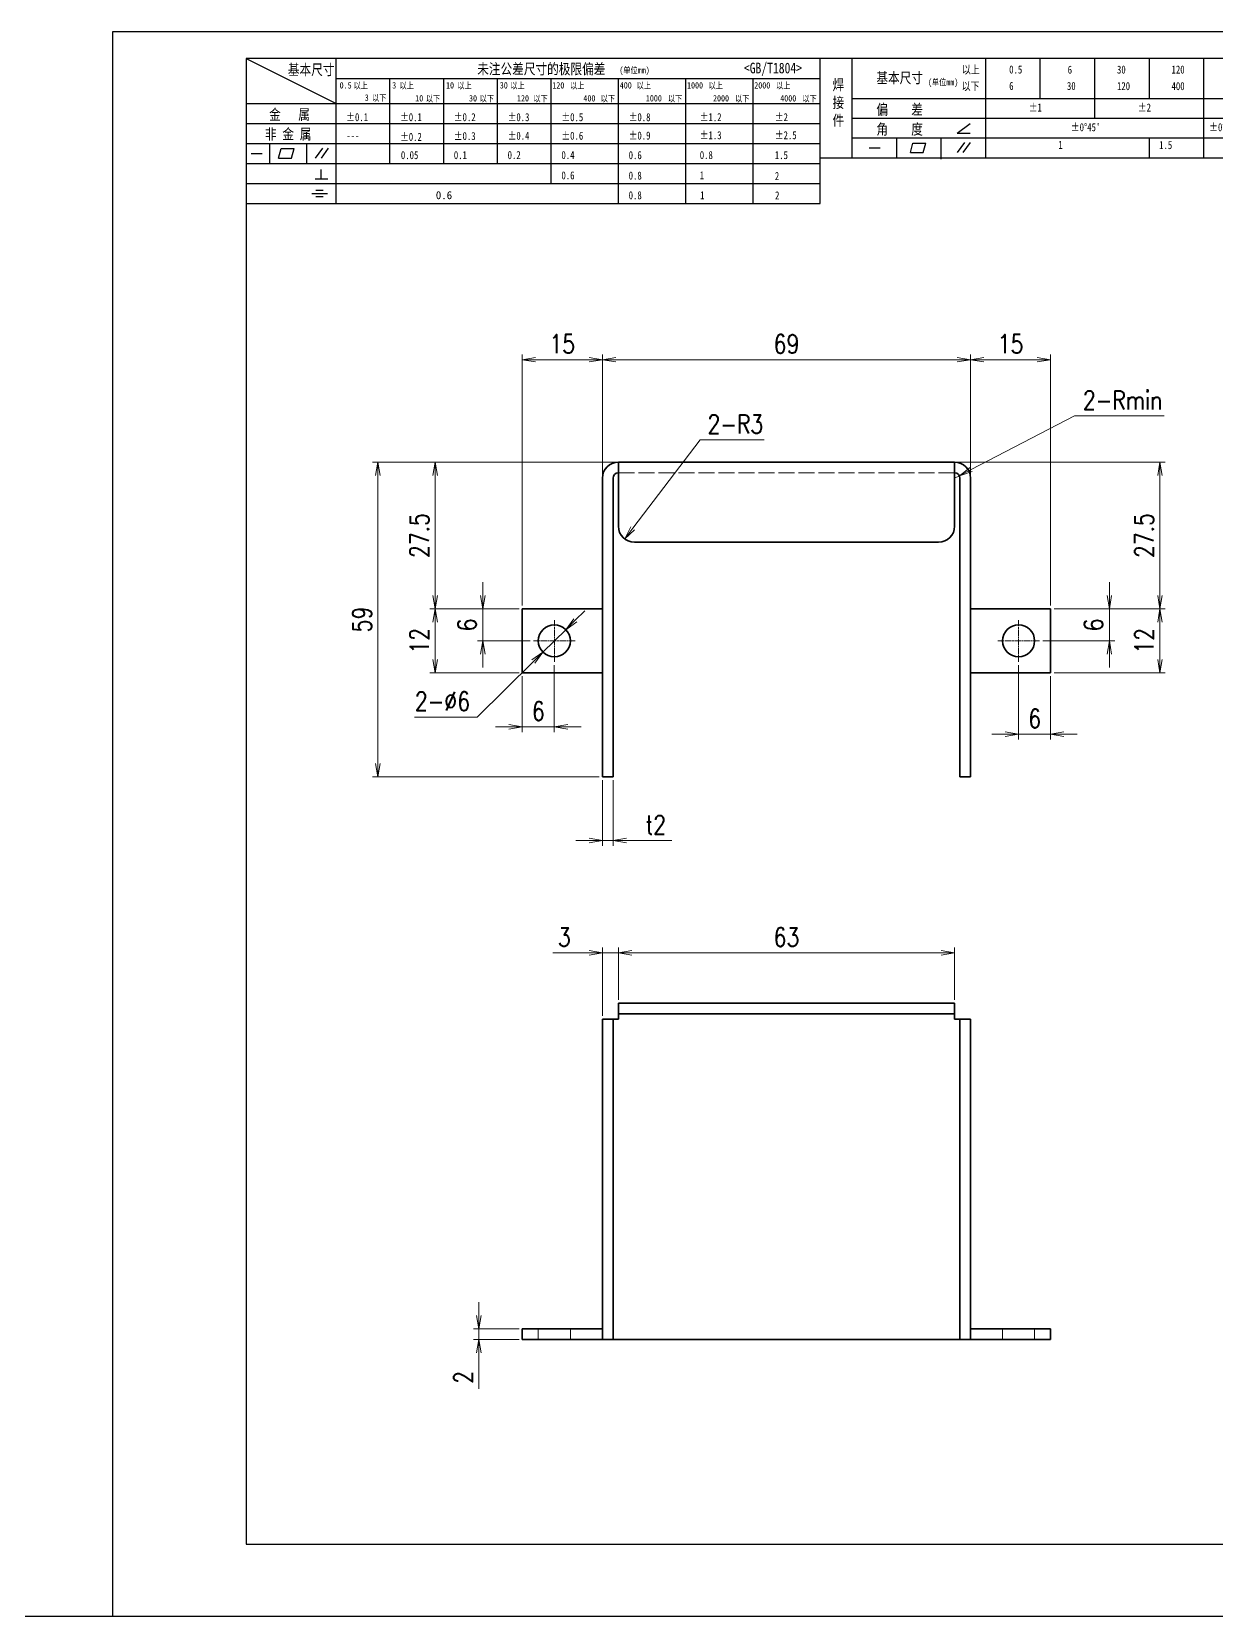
# Model space of a CAD drawing. Header units: millimetres. Extents: x 1201 to 11615, y -7347 to 2683.
# Drawn here: x 2943 to 3165, y 1515.7 to 1812.7 of the extents above; entities that cross this region are included whole.
import ezdxf

# ---------------------------------------------------------------- set-up
doc = ezdxf.new("R2010")
doc.units = ezdxf.units.MM
doc.linetypes.add('AM_ISO02W050x2', pattern=[3.75, 3, -0.75])
doc.linetypes.add('AM_ISO08W050x2', pattern=[9, 6, -0.75, 1.5, -0.75])
for name, color, linetype, lineweight in [('CENTER', 2, 'AM_ISO08W050x2', 15), ('DIM', 3, 'Continuous', 20), ('DRAWING', 7, 'Continuous', 35), ('HIDDEN', 1, 'AM_ISO02W050x2', 18), ('图框', 7, 'Continuous', 15)]:
    doc.layers.add(name, color=color, linetype=linetype, lineweight=lineweight)
doc.layers.add('图\\M+19E79\\M+195B6\\M+18E9A', color=7, linetype='Continuous')
doc.styles.add('DIM', font='romans.shx', dxfattribs={"width": 0.8, "bigfont": 'bigfont.shx'})
doc.styles.add('国标', font='simfang.ttf', dxfattribs={"width": 0.8})
doc.dimstyles.new('YH 1-1$0', dxfattribs={"dimtxt": 3.5, "dimasz": 2.5, "dimexe": 1, "dimexo": 0.625, "dimgap": 1.2, "dimtad": 1, "dimzin": 9, "dimdsep": 46, "dimtxsty": 'DIM', "dimblk": 'OPEN', "dimcen": 0, "dimclrd": 8, "dimclre": 8, "dimclrt": 2, "dimazin": 2, "dimtfac": 0.5, "dimtmove": 0, "dimatfit": 3, "dimldrblk": 'OPEN', "dimfxl": 0, "dimtolj": 1, "dimlwd": 13, "dimlwe": 13, "dimarcsym": 0})
doc.dimstyles.new('YH 1-1$3', dxfattribs={"dimtxt": 3.5, "dimasz": 2.5, "dimexe": 1, "dimexo": 0.625, "dimgap": 1.2, "dimtad": 1, "dimtoh": 1, "dimzin": 9, "dimdsep": 46, "dimtxsty": 'DIM', "dimblk": 'OPEN', "dimcen": 0, "dimclrd": 8, "dimclre": 8, "dimclrt": 2, "dimazin": 2, "dimtfac": 0.5, "dimtmove": 0, "dimatfit": 3, "dimldrblk": 'OPEN', "dimfxl": 0, "dimtolj": 1, "dimlwd": 13, "dimlwe": 13, "dimarcsym": 0})
doc.dimstyles.new('YH 1-1$4', dxfattribs={"dimtxt": 3.5, "dimasz": 2.5, "dimexe": 1, "dimexo": 0.625, "dimgap": 1.2, "dimtad": 1, "dimtoh": 1, "dimzin": 9, "dimdsep": 46, "dimtxsty": 'DIM', "dimblk": 'OPEN', "dimcen": 0, "dimclrd": 8, "dimclre": 8, "dimclrt": 2, "dimazin": 2, "dimtfac": 0.5, "dimtmove": 0, "dimatfit": 3, "dimldrblk": 'OPEN', "dimfxl": 0, "dimtolj": 1, "dimlwd": 13, "dimlwe": 13, "dimarcsym": 0})

# ---------------------------------------------------------------- blocks, each defined once
blk = doc.blocks.new('GZDEH零件A3图框V01版')
at = {"layer": 'Defpoints', "linetype": 'Continuous'}
for p, q in [((2857.49, -1549.46), (2857.49, -1846.46)), ((3277.49, -1549.46), (2857.49, -1549.46)), ((2857.49, -1846.46), (3277.49, -1846.46))]:
    blk.add_line(p, q, dxfattribs=at)
at = {"layer": '图\\M+19E79\\M+195B6\\M+18E9A', "linetype": 'Continuous', "lineweight": 30}
for p, q in [((2882.49, -1554.46), (2882.49, -1832.96)), ((3272.49, -1554.46), (2882.49, -1554.46)), ((2882.49, -1832.96), (3272.49, -1832.96))]:
    blk.add_line(p, q, dxfattribs=at)
at = {"layer": '图\\M+19E79\\M+195B6\\M+18E9A', "color": 9}
for p, q in [((2882.49, -1554.46), (2899.37, -1562.92)), ((2899.37, -1581.67), (2899.37, -1554.46)), ((2990.09, -1581.67), (2990.09, -1554.46)), ((2996.09, -1573.08), (2996.09, -1554.46)), ((3021.09, -1561.98), (3021.09, -1554.46)), ((3031.31, -1561.98), (3031.31, -1554.46)), ((3041.53, -1561.98), (3041.53, -1554.46)), ((3051.75, -1561.98), (3051.75, -1554.46)), ((3061.98, -1561.98), (3061.98, -1554.46)), ((2899.37, -1558.24), (2990.09, -1558.24)), ((2909.45, -1574.17), (2909.45, -1558.24)), ((2919.53, -1574.17), (2919.53, -1558.24)), ((2929.61, -1574.17), (2929.61, -1558.24)), ((2939.69, -1577.92), (2939.69, -1558.24)), ((2952.29, -1581.67), (2952.29, -1558.24)), ((2964.89, -1581.67), (2964.89, -1558.24)), ((2977.49, -1581.67), (2977.49, -1558.24)), ((2996.09, -1561.98), (3113.09, -1561.98)), ((3021.09, -1573.08), (3021.09, -1561.98)), ((3041.53, -1565.68), (3041.53, -1561.98)), ((3061.98, -1573.08), (3061.98, -1561.98)), ((2882.49, -1562.92), (2990.09, -1562.92)), ((2882.49, -1566.67), (2990.09, -1566.67)), ((2996.09, -1565.68), (3113.09, -1565.68)), ((3015.75, -1568.51), (3018.15, -1566.66)), ((2882.49, -1570.42), (2990.09, -1570.42)), ((2886.92, -1574.12), (2886.92, -1570.42)), ((2893.91, -1574.12), (2893.91, -1570.42)), ((2996.09, -1569.38), (3113.09, -1569.38)), ((3004.42, -1573.08), (3004.42, -1569.38)), ((3006.97, -1572.12), (3007.45, -1570.33)), ((3007.45, -1570.33), (3009.86, -1570.33)), ((3009.39, -1572.12), (3009.86, -1570.33)), ((3012.75, -1573.08), (3012.75, -1569.38)), ((3015.75, -1568.51), (3018.15, -1568.51)), ((3015.81, -1572.12), (3017.15, -1570.26)), ((3016.89, -1572.12), (3018.23, -1570.26)), ((3051.75, -1573.08), (3051.75, -1569.38)), ((2883.43, -1572.27), (2885.49, -1572.27)), ((2888.59, -1573.16), (2889.07, -1571.37)), ((2888.59, -1573.16), (2891, -1573.16)), ((2889.07, -1571.37), (2891.48, -1571.37)), ((2891, -1573.16), (2891.48, -1571.37)), ((2895.52, -1573.16), (2896.85, -1571.3)), ((2896.6, -1573.16), (2897.94, -1571.3)), ((2990.09, -1573.08), (3113.09, -1573.08)), ((2999.26, -1571.23), (3001.32, -1571.23)), ((3006.97, -1572.12), (3009.39, -1572.12)), ((3012.75, -1573.33), (3012.75, -1573.08)), ((2882.49, -1574.17), (2990.09, -1574.17)), ((2895.42, -1577.05), (2897.81, -1577.05)), ((2896.58, -1577.05), (2896.58, -1575.28)), ((2882.49, -1577.92), (2990.09, -1577.92)), ((2894.79, -1579.77), (2897.77, -1579.77)), ((2895.57, -1579.17), (2896.92, -1579.17)), ((2882.49, -1581.67), (2990.09, -1581.67)), ((2895.57, -1580.37), (2896.93, -1580.37))]:
    blk.add_line(p, q, dxfattribs=at)
at = {"layer": '图\\M+19E79\\M+195B6\\M+18E9A', "color": 9, "style": '国标', "width": 0.8}
for s, height, p in [('基本尺寸', 2, (2890.33, -1557.58)), ('未注公差尺寸的极限偏差', 2, (2925.81, -1557.44)), ('<GB/T1804>', 2, (2975.78, -1557.27)), ('以上', 1.5, (3016.64, -1557.33)), ('0.5', 1.5, (3025.49, -1557.3)), ('6', 1.5, (3036.45, -1557.34)), ('30', 1.5, (3045.69, -1557.31)), ('120', 1.5, (3055.91, -1557.31)), ('30', 1.2, (2930.04, -1560.11)), ('基本尺寸', 2, (3000.6, -1559.1)), ('以下', 1.5, (3016.58, -1560.43)), ('6', 1.5, (3025.49, -1560.38)), ('30', 1.5, (3036.31, -1560.39)), ('120', 1.5, (3045.69, -1560.41)), ('400', 1.5, (3055.91, -1560.41)), ('金   属', 2, (2886.82, -1565.98)), ('±0.1', 1.5, (2901.27, -1566.23)), ('±0.1', 1.5, (2911.35, -1566.23)), ('±0.2', 1.5, (2921.43, -1566.23)), ('±0.3', 1.5, (2931.51, -1566.23)), ('±0.5', 1.5, (2941.59, -1566.23)), ('±0.8', 1.5, (2954.19, -1566.23)), ('±1.2', 1.5, (2967.51, -1566.23)), ('±2', 1.5, (2981.58, -1566.23)), ('偏    差', 2, (3000.6, -1565.04)), ('±1', 1.5, (3029.16, -1564.42)), ('±2', 1.5, (3049.61, -1564.42)), ('非 金 属', 2, (2886.02, -1569.65)), ('±0.3', 1.5, (2921.43, -1569.77)), ('±0.4', 1.5, (2931.51, -1569.71)), ('±0.6', 1.5, (2941.59, -1569.71)), ('±0.9', 1.5, (2954.19, -1569.68)), ('±1.3', 1.5, (2967.51, -1569.62)), ('±2.5', 1.5, (2981.58, -1569.61)), ('角    度', 2, (3000.6, -1568.74)), ("±0%%D45'", 1.5, (3037.06, -1568.12)), ("±0%%D30'", 1.5, (3062.98, -1568.12)), ('---', 1.5, (2901.27, -1569.65)), ('±0.2', 1.5, (2911.35, -1569.92)), ('1', 1.5, (3034.69, -1571.43)), ('1.5', 1.5, (3053.59, -1571.46)), ('0.1', 1.5, (2921.43, -1573.34)), ('0.2', 1.5, (2931.51, -1573.33)), ('0.4', 1.5, (2941.59, -1573.33)), ('0.6', 1.5, (2954.19, -1573.35)), ('0.8', 1.5, (2967.51, -1573.33)), ('1.5', 1.5, (2981.58, -1573.34)), ('0.6', 1.5, (2941.59, -1577.14)), ('0.8', 1.5, (2954.19, -1577.17)), ('1', 1.5, (2967.51, -1577.12)), ('2', 1.5, (2981.58, -1577.26)), ('0.8', 1.5, (2954.19, -1580.87)), ('1', 1.5, (2967.59, -1580.86)), ('2', 1.5, (2981.62, -1580.89))]:
    blk.add_text(s, height=height, dxfattribs=at).set_placement(p)
at = {"layer": '图\\M+19E79\\M+195B6\\M+18E9A', "color": 9, "lineweight": 15, "style": '国标', "width": 0.8}
for s, p in [('(单位mm)', (2952.44, -1557.27)), ('0.5', (2900.03, -1560.11)), ('以上', (2902.64, -1560.16)), ('3', (2909.88, -1560.11)), ('以上', (2911.25, -1560.16)), ('10', (2919.96, -1560.11)), ('以上', (2922.09, -1560.16)), ('以上', (2932.02, -1560.16)), ('120', (2939.88, -1560.11)), ('以上', (2943.21, -1560.16)), ('400', (2952.52, -1560.11)), ('以上', (2955.68, -1560.16)), ('1000', (2965.12, -1560.11)), ('以上', (2969.16, -1560.16)), ('2000', (2977.72, -1560.11)), ('以上', (2981.8, -1560.16)), ('(单位mm)', (3010.27, -1559.51)), ('3', (2904.73, -1562.41)), ('以下', (2906.1, -1562.46)), ('10', (2914.19, -1562.54)), ('以下', (2916.18, -1562.59)), ('30', (2924.27, -1562.54)), ('以下', (2926.26, -1562.59)), ('120', (2933.26, -1562.54)), ('以下', (2936.34, -1562.59)), ('400', (2945.7, -1562.54)), ('以下', (2948.94, -1562.59)), ('1000', (2957.41, -1562.54)), ('以下', (2961.54, -1562.59)), ('2000', (2969.99, -1562.54)), ('以下', (2974.14, -1562.59)), ('4000', (2982.59, -1562.54)), ('以下', (2986.74, -1562.59))]:
    blk.add_text(s, height=1.2, dxfattribs=at).set_placement(p)
at = {"layer": '图\\M+19E79\\M+195B6\\M+18E9A', "color": 9, "lineweight": 13, "style": '国标'}
blk.add_text('0.6', height=1.5, dxfattribs=at).set_placement((2918.05, -1580.85))
at = {"layer": '图\\M+19E79\\M+195B6\\M+18E9A', "color": 9, "insert": (2992.39, -1558.41), "char_height": 2, "width": 3.1877, "attachment_point": 1, "style": '国标'}
blk.add_mtext('焊\\P接\\P件', dxfattribs=at)
at = {"layer": '图\\M+19E79\\M+195B6\\M+18E9A', "color": 9, "insert": (2911.51, -1573.37), "char_height": 1.5, "attachment_point": 7, "style": '国标'}
blk.add_mtext_dynamic_manual_height_columns('0.05', width=5.1982, gutter_width=12.5, heights=[0], dxfattribs=at)
blk = doc.blocks.new('_Open')
at = {"color": 0, "linetype": 'ByBlock', "lineweight": -2}
for p, q in [((-1, 0.17), (0, 0)), ((-1, -0.17), (0, 0)), ((0, 0), (-1, 0))]:
    blk.add_line(p, q, dxfattribs=at)
blk = doc.blocks.new('*D56')
at = {"layer": 'Defpoints', "color": 0, "ltscale": 2, "transparency": 16777216}
for p in [(3049.93, 1751.17), (3049.93, 1728.97), (3034.93, 1704.47)]:
    blk.add_point(p, dxfattribs=at)
at = {"layer": 'DIM', "color": 8, "lineweight": 13, "ltscale": 2, "transparency": 16777216}
for p, q in [((3034.93, 1705.09), (3034.93, 1752.17)), ((3037.43, 1751.17), (3047.43, 1751.17)), ((3049.93, 1729.59), (3049.93, 1752.17))]:
    blk.add_line(p, q, dxfattribs=at)
at = {"layer": 'DIM', "color": 8, "lineweight": 13, "ltscale": 2, "transparency": 16777216, "xscale": 2.5, "yscale": 2.5, "zscale": 2.5, "rotation": 180}
blk.add_blockref('_Open', (3034.93, 1751.17), dxfattribs=at)
at = {"layer": 'DIM', "color": 8, "lineweight": 13, "ltscale": 2, "transparency": 16777216, "xscale": 2.5, "yscale": 2.5, "zscale": 2.5}
blk.add_blockref('_Open', (3049.93, 1751.17), dxfattribs=at)
at = {"layer": 'DIM', "color": 2, "ltscale": 2, "transparency": 16777216, "insert": (3042.43, 1754.12), "char_height": 3.5, "attachment_point": 5, "style": 'DIM'}
blk.add_mtext('\\A1;15', dxfattribs=at)
blk = doc.blocks.new('*D57')
at = {"layer": 'Defpoints', "color": 0, "ltscale": 2, "transparency": 16777216}
for p in [(3118.93, 1751.17), (3049.93, 1728.97), (3118.93, 1728.97)]:
    blk.add_point(p, dxfattribs=at)
at = {"layer": 'DIM', "color": 8, "lineweight": 13, "ltscale": 2, "transparency": 16777216}
for p, q in [((3049.93, 1729.59), (3049.93, 1752.17)), ((3052.43, 1751.17), (3116.43, 1751.17)), ((3118.93, 1729.59), (3118.93, 1752.17))]:
    blk.add_line(p, q, dxfattribs=at)
at = {"layer": 'DIM', "color": 8, "lineweight": 13, "ltscale": 2, "transparency": 16777216, "xscale": 2.5, "yscale": 2.5, "zscale": 2.5, "rotation": 180}
blk.add_blockref('_Open', (3049.93, 1751.17), dxfattribs=at)
at = {"layer": 'DIM', "color": 8, "lineweight": 13, "ltscale": 2, "transparency": 16777216, "xscale": 2.5, "yscale": 2.5, "zscale": 2.5}
blk.add_blockref('_Open', (3118.93, 1751.17), dxfattribs=at)
at = {"layer": 'DIM', "color": 2, "ltscale": 2, "transparency": 16777216, "insert": (3084.43, 1754.12), "char_height": 3.5, "attachment_point": 5, "style": 'DIM'}
blk.add_mtext('\\A1;69', dxfattribs=at)
blk = doc.blocks.new('*D58')
at = {"layer": 'Defpoints', "color": 0, "ltscale": 2, "transparency": 16777216}
for p in [(3133.93, 1751.17), (3118.93, 1728.97), (3133.93, 1704.47)]:
    blk.add_point(p, dxfattribs=at)
at = {"layer": 'DIM', "color": 8, "lineweight": 13, "ltscale": 2, "transparency": 16777216}
for p, q in [((3118.93, 1729.59), (3118.93, 1752.17)), ((3121.43, 1751.17), (3131.43, 1751.17)), ((3133.93, 1705.09), (3133.93, 1752.17))]:
    blk.add_line(p, q, dxfattribs=at)
at = {"layer": 'DIM', "color": 8, "lineweight": 13, "ltscale": 2, "transparency": 16777216, "xscale": 2.5, "yscale": 2.5, "zscale": 2.5, "rotation": 180}
blk.add_blockref('_Open', (3118.93, 1751.17), dxfattribs=at)
at = {"layer": 'DIM', "color": 8, "lineweight": 13, "ltscale": 2, "transparency": 16777216, "xscale": 2.5, "yscale": 2.5, "zscale": 2.5}
blk.add_blockref('_Open', (3133.93, 1751.17), dxfattribs=at)
at = {"layer": 'DIM', "color": 2, "ltscale": 2, "transparency": 16777216, "insert": (3126.43, 1754.12), "char_height": 3.5, "attachment_point": 5, "style": 'DIM'}
blk.add_mtext('\\A1;15', dxfattribs=at)
blk = doc.blocks.new('*D59')
at = {"layer": 'Defpoints', "color": 0, "ltscale": 2, "transparency": 16777216}
for p in [(3115.93, 1728.97), (3116.82, 1729.43)]:
    blk.add_point(p, dxfattribs=at)
at = {"layer": 'DIM', "color": 8, "lineweight": 13, "ltscale": 2, "transparency": 16777216}
for p, q in [((3138.4, 1740.64), (3119.04, 1730.58)), ((3155.2, 1740.64), (3138.4, 1740.64)), ((3115.93, 1728.97), (3116.82, 1729.43))]:
    blk.add_line(p, q, dxfattribs=at)
at = {"layer": 'DIM', "color": 8, "lineweight": 13, "ltscale": 2, "transparency": 16777216, "xscale": 2.5, "yscale": 2.5, "zscale": 2.5, "rotation": 207.4498798755333}
blk.add_blockref('_Open', (3116.82, 1729.43), dxfattribs=at)
at = {"layer": 'DIM', "color": 2, "ltscale": 2, "transparency": 16777216, "insert": (3147.4, 1743.59), "char_height": 3.5, "attachment_point": 5, "style": 'DIM'}
blk.add_mtext('\\A1;{\\Fromans,bigfont|c134;2-Rmin}', dxfattribs=at)
blk = doc.blocks.new('*D60')
at = {"layer": 'Defpoints', "color": 0, "ltscale": 2, "transparency": 16777216}
for p in [(3055.93, 1719.97), (3054.12, 1717.58)]:
    blk.add_point(p, dxfattribs=at)
at = {"layer": 'DIM', "color": 8, "lineweight": 13, "ltscale": 2, "transparency": 16777216}
for p, q in [((3068.25, 1736.16), (3055.63, 1719.57)), ((3080.25, 1736.16), (3068.25, 1736.16))]:
    blk.add_line(p, q, dxfattribs=at)
at = {"layer": 'DIM', "color": 8, "lineweight": 13, "ltscale": 2, "transparency": 16777216, "xscale": 2.5, "yscale": 2.5, "zscale": 2.5, "rotation": 232.7321856422288}
blk.add_blockref('_Open', (3054.12, 1717.58), dxfattribs=at)
at = {"layer": 'DIM', "color": 2, "ltscale": 2, "transparency": 16777216, "insert": (3074.85, 1739.11), "char_height": 3.5, "attachment_point": 5, "style": 'DIM'}
blk.add_mtext('\\A1;{\\Fromans,bigfont|c134;2-}R3', dxfattribs=at)
blk = doc.blocks.new('*D61')
at = {"layer": 'Defpoints', "color": 0, "ltscale": 2, "transparency": 16777216}
for p in [(3052.93, 1731.97), (3007.86, 1672.97), (3049.93, 1672.97)]:
    blk.add_point(p, dxfattribs=at)
at = {"layer": 'DIM', "color": 8, "lineweight": 13, "ltscale": 2, "transparency": 16777216}
for p, q in [((3052.31, 1731.97), (3006.86, 1731.97)), ((3007.86, 1729.47), (3007.86, 1675.47)), ((3049.31, 1672.97), (3006.86, 1672.97))]:
    blk.add_line(p, q, dxfattribs=at)
at = {"layer": 'DIM', "color": 8, "lineweight": 13, "ltscale": 2, "transparency": 16777216, "xscale": 2.5, "yscale": 2.5, "zscale": 2.5}
for p, rotation in [((3007.86, 1731.97), 90), ((3007.86, 1672.97), 270)]:
    blk.add_blockref('_Open', p, dxfattribs=dict(at, rotation=rotation))
at = {"layer": 'DIM', "color": 2, "ltscale": 2, "transparency": 16777216, "insert": (3004.91, 1702.47), "char_height": 3.5, "attachment_point": 5, "rotation": 90, "style": 'DIM'}
blk.add_mtext('\\A1;59', dxfattribs=at)
blk = doc.blocks.new('*D62')
at = {"layer": 'Defpoints', "color": 0, "ltscale": 2, "transparency": 16777216}
for p in [(3052.31, 1731.97), (3018.59, 1704.47), (3034.93, 1704.47)]:
    blk.add_point(p, dxfattribs=at)
at = {"layer": 'DIM', "color": 8, "lineweight": 13, "ltscale": 2, "transparency": 16777216}
for p, q in [((3051.68, 1731.97), (3017.59, 1731.97)), ((3018.59, 1729.47), (3018.59, 1706.97)), ((3034.31, 1704.47), (3017.59, 1704.47))]:
    blk.add_line(p, q, dxfattribs=at)
at = {"layer": 'DIM', "color": 8, "lineweight": 13, "ltscale": 2, "transparency": 16777216, "xscale": 2.5, "yscale": 2.5, "zscale": 2.5}
for p, rotation in [((3018.59, 1731.97), 90), ((3018.59, 1704.47), 270)]:
    blk.add_blockref('_Open', p, dxfattribs=dict(at, rotation=rotation))
at = {"layer": 'DIM', "color": 2, "ltscale": 2, "transparency": 16777216, "insert": (3015.64, 1718.22), "char_height": 3.5, "attachment_point": 5, "rotation": 90, "style": 'DIM'}
blk.add_mtext('\\A1;27.5', dxfattribs=at)
blk = doc.blocks.new('*D63')
at = {"layer": 'Defpoints', "color": 0, "ltscale": 2, "transparency": 16777216}
for p in [(3034.93, 1704.47), (3018.59, 1692.47), (3034.93, 1692.47)]:
    blk.add_point(p, dxfattribs=at)
at = {"layer": 'DIM', "color": 8, "lineweight": 13, "ltscale": 2, "transparency": 16777216}
for p, q in [((3034.31, 1704.47), (3017.59, 1704.47)), ((3018.59, 1701.97), (3018.59, 1694.97)), ((3034.31, 1692.47), (3017.59, 1692.47))]:
    blk.add_line(p, q, dxfattribs=at)
at = {"layer": 'DIM', "color": 8, "lineweight": 13, "ltscale": 2, "transparency": 16777216, "xscale": 2.5, "yscale": 2.5, "zscale": 2.5}
for p, rotation in [((3018.59, 1704.47), 90), ((3018.59, 1692.47), 270)]:
    blk.add_blockref('_Open', p, dxfattribs=dict(at, rotation=rotation))
at = {"layer": 'DIM', "color": 2, "ltscale": 2, "transparency": 16777216, "insert": (3015.64, 1698.47), "char_height": 3.5, "attachment_point": 5, "rotation": 90, "style": 'DIM'}
blk.add_mtext('\\A1;12', dxfattribs=at)
blk = doc.blocks.new('*D64')
at = {"layer": 'Defpoints', "color": 0, "ltscale": 2, "transparency": 16777216}
for p in [(3115.93, 1731.97), (3133.93, 1704.47), (3154.41, 1704.47)]:
    blk.add_point(p, dxfattribs=at)
at = {"layer": 'DIM', "color": 8, "lineweight": 13, "ltscale": 2, "transparency": 16777216}
for p, q in [((3116.56, 1731.97), (3155.41, 1731.97)), ((3154.41, 1729.47), (3154.41, 1706.97)), ((3134.56, 1704.47), (3155.41, 1704.47))]:
    blk.add_line(p, q, dxfattribs=at)
at = {"layer": 'DIM', "color": 8, "lineweight": 13, "ltscale": 2, "transparency": 16777216, "xscale": 2.5, "yscale": 2.5, "zscale": 2.5}
for p, rotation in [((3154.41, 1731.97), 90), ((3154.41, 1704.47), 270)]:
    blk.add_blockref('_Open', p, dxfattribs=dict(at, rotation=rotation))
at = {"layer": 'DIM', "color": 2, "ltscale": 2, "transparency": 16777216, "insert": (3151.46, 1718.22), "char_height": 3.5, "attachment_point": 5, "rotation": 90, "style": 'DIM'}
blk.add_mtext('\\A1;27.5', dxfattribs=at)
blk = doc.blocks.new('*D65')
at = {"layer": 'Defpoints', "color": 0, "ltscale": 2, "transparency": 16777216}
for p in [(3133.93, 1704.47), (3133.93, 1692.47), (3154.41, 1692.47)]:
    blk.add_point(p, dxfattribs=at)
at = {"layer": 'DIM', "color": 8, "lineweight": 13, "ltscale": 2, "transparency": 16777216}
for p, q in [((3134.56, 1704.47), (3155.41, 1704.47)), ((3154.41, 1701.97), (3154.41, 1694.97)), ((3134.56, 1692.47), (3155.41, 1692.47))]:
    blk.add_line(p, q, dxfattribs=at)
at = {"layer": 'DIM', "color": 8, "lineweight": 13, "ltscale": 2, "transparency": 16777216, "xscale": 2.5, "yscale": 2.5, "zscale": 2.5}
for p, rotation in [((3154.41, 1704.47), 90), ((3154.41, 1692.47), 270)]:
    blk.add_blockref('_Open', p, dxfattribs=dict(at, rotation=rotation))
at = {"layer": 'DIM', "color": 2, "ltscale": 2, "transparency": 16777216, "insert": (3151.46, 1698.47), "char_height": 3.5, "attachment_point": 5, "rotation": 90, "style": 'DIM'}
blk.add_mtext('\\A1;12', dxfattribs=at)
blk = doc.blocks.new('*D66')
at = {"layer": 'Defpoints', "color": 0, "ltscale": 2, "transparency": 16777216}
for p in [(3049.93, 1672.97), (3051.93, 1672.97), (3051.93, 1661.05)]:
    blk.add_point(p, dxfattribs=at)
at = {"layer": 'DIM', "color": 8, "lineweight": 13, "ltscale": 2, "transparency": 16777216}
for p, q in [((3049.93, 1672.34), (3049.93, 1660.05)), ((3051.93, 1672.34), (3051.93, 1660.05)), ((3047.43, 1661.05), (3044.93, 1661.05)), ((3049.93, 1661.05), (3051.93, 1661.05)), ((3054.43, 1661.05), (3062.93, 1661.05))]:
    blk.add_line(p, q, dxfattribs=at)
at = {"layer": 'DIM', "color": 8, "lineweight": 13, "ltscale": 2, "transparency": 16777216, "xscale": 2.5, "yscale": 2.5, "zscale": 2.5}
blk.add_blockref('_Open', (3049.93, 1661.05), dxfattribs=at)
at = {"layer": 'DIM', "color": 8, "lineweight": 13, "ltscale": 2, "transparency": 16777216, "xscale": 2.5, "yscale": 2.5, "zscale": 2.5, "rotation": 180}
blk.add_blockref('_Open', (3051.93, 1661.05), dxfattribs=at)
at = {"layer": 'DIM', "color": 2, "ltscale": 2, "transparency": 16777216, "insert": (3059.93, 1664), "char_height": 3.5, "attachment_point": 5, "style": 'DIM'}
blk.add_mtext('\\A1;t2', dxfattribs=at)
blk = doc.blocks.new('*D67')
at = {"layer": 'Defpoints', "color": 0, "ltscale": 2, "transparency": 16777216}
for p in [(3027.52, 1704.47), (3034.93, 1704.47), (3037.03, 1698.47)]:
    blk.add_point(p, dxfattribs=at)
at = {"layer": 'DIM', "color": 8, "lineweight": 13, "ltscale": 2, "transparency": 16777216}
for p, q in [((3027.52, 1706.97), (3027.52, 1709.47)), ((3034.31, 1704.47), (3026.52, 1704.47)), ((3027.52, 1698.47), (3027.52, 1704.47)), ((3036.41, 1698.47), (3026.52, 1698.47)), ((3027.52, 1695.97), (3027.52, 1693.47))]:
    blk.add_line(p, q, dxfattribs=at)
at = {"layer": 'DIM', "color": 8, "lineweight": 13, "ltscale": 2, "transparency": 16777216, "xscale": 2.5, "yscale": 2.5, "zscale": 2.5}
for p, rotation in [((3027.52, 1704.47), 270), ((3027.52, 1698.47), 90)]:
    blk.add_blockref('_Open', p, dxfattribs=dict(at, rotation=rotation))
at = {"layer": 'DIM', "color": 2, "ltscale": 2, "transparency": 16777216, "insert": (3024.57, 1701.47), "char_height": 3.5, "attachment_point": 5, "rotation": 90, "style": 'DIM'}
blk.add_mtext('\\A1;6', dxfattribs=at)
blk = doc.blocks.new('*D68')
at = {"layer": 'Defpoints', "color": 0, "ltscale": 2, "transparency": 16777216}
for p in [(3040.93, 1694.57), (3034.93, 1692.47), (3034.93, 1682.36)]:
    blk.add_point(p, dxfattribs=at)
at = {"layer": 'DIM', "color": 8, "lineweight": 13, "ltscale": 2, "transparency": 16777216}
for p, q in [((3040.93, 1693.94), (3040.93, 1681.36)), ((3034.93, 1691.84), (3034.93, 1681.36)), ((3032.43, 1682.36), (3029.93, 1682.36)), ((3040.93, 1682.36), (3034.93, 1682.36)), ((3043.43, 1682.36), (3045.93, 1682.36))]:
    blk.add_line(p, q, dxfattribs=at)
at = {"layer": 'DIM', "color": 8, "lineweight": 13, "ltscale": 2, "transparency": 16777216, "xscale": 2.5, "yscale": 2.5, "zscale": 2.5}
blk.add_blockref('_Open', (3034.93, 1682.36), dxfattribs=at)
at = {"layer": 'DIM', "color": 8, "lineweight": 13, "ltscale": 2, "transparency": 16777216, "xscale": 2.5, "yscale": 2.5, "zscale": 2.5, "rotation": 180}
blk.add_blockref('_Open', (3040.93, 1682.36), dxfattribs=at)
at = {"layer": 'DIM', "color": 2, "ltscale": 2, "transparency": 16777216, "insert": (3037.93, 1685.31), "char_height": 3.5, "attachment_point": 5, "style": 'DIM'}
blk.add_mtext('\\A1;6', dxfattribs=at)
blk = doc.blocks.new('*D69')
at = {"layer": 'Defpoints', "color": 0, "ltscale": 2, "transparency": 16777216}
for p in [(3133.93, 1704.47), (3144.93, 1704.47), (3131.83, 1698.47)]:
    blk.add_point(p, dxfattribs=at)
at = {"layer": 'DIM', "color": 8, "lineweight": 13, "ltscale": 2, "transparency": 16777216}
for p, q in [((3144.93, 1706.97), (3144.93, 1709.47)), ((3134.56, 1704.47), (3145.93, 1704.47)), ((3144.93, 1698.47), (3144.93, 1704.47)), ((3132.46, 1698.47), (3145.93, 1698.47)), ((3144.93, 1695.97), (3144.93, 1693.47))]:
    blk.add_line(p, q, dxfattribs=at)
at = {"layer": 'DIM', "color": 8, "lineweight": 13, "ltscale": 2, "transparency": 16777216, "xscale": 2.5, "yscale": 2.5, "zscale": 2.5}
for p, rotation in [((3144.93, 1704.47), 270), ((3144.93, 1698.47), 90)]:
    blk.add_blockref('_Open', p, dxfattribs=dict(at, rotation=rotation))
at = {"layer": 'DIM', "color": 2, "ltscale": 2, "transparency": 16777216, "insert": (3141.98, 1701.47), "char_height": 3.5, "attachment_point": 5, "rotation": 90, "style": 'DIM'}
blk.add_mtext('\\A1;6', dxfattribs=at)
blk = doc.blocks.new('*D70')
at = {"layer": 'Defpoints', "color": 0, "ltscale": 2, "transparency": 16777216}
for p in [(3127.93, 1694.57), (3133.93, 1692.47), (3133.93, 1680.97)]:
    blk.add_point(p, dxfattribs=at)
at = {"layer": 'DIM', "color": 8, "lineweight": 13, "ltscale": 2, "transparency": 16777216}
for p, q in [((3127.93, 1693.94), (3127.93, 1679.97)), ((3133.93, 1691.84), (3133.93, 1679.97)), ((3125.43, 1680.97), (3122.93, 1680.97)), ((3127.93, 1680.97), (3133.93, 1680.97)), ((3136.43, 1680.97), (3138.93, 1680.97))]:
    blk.add_line(p, q, dxfattribs=at)
at = {"layer": 'DIM', "color": 8, "lineweight": 13, "ltscale": 2, "transparency": 16777216, "xscale": 2.5, "yscale": 2.5, "zscale": 2.5}
blk.add_blockref('_Open', (3127.93, 1680.97), dxfattribs=at)
at = {"layer": 'DIM', "color": 8, "lineweight": 13, "ltscale": 2, "transparency": 16777216, "xscale": 2.5, "yscale": 2.5, "zscale": 2.5, "rotation": 180}
blk.add_blockref('_Open', (3133.93, 1680.97), dxfattribs=at)
at = {"layer": 'DIM', "color": 2, "ltscale": 2, "transparency": 16777216, "insert": (3130.93, 1683.92), "char_height": 3.5, "attachment_point": 5, "style": 'DIM'}
blk.add_mtext('\\A1;6', dxfattribs=at)
blk = doc.blocks.new('*D71')
at = {"layer": 'Defpoints', "color": 0, "ltscale": 2, "transparency": 16777216}
for p in [(3043.07, 1700.57), (3038.79, 1696.36)]:
    blk.add_point(p, dxfattribs=at)
at = {"layer": 'DIM', "color": 8, "lineweight": 13, "ltscale": 2, "transparency": 16777216}
for p, q in [((3044.85, 1702.33), (3046.63, 1704.08)), ((3043.07, 1700.57), (3038.79, 1696.36)), ((3026.44, 1684.2), (3037.01, 1694.61)), ((3014.7, 1684.2), (3026.44, 1684.2))]:
    blk.add_line(p, q, dxfattribs=at)
at = {"layer": 'DIM', "color": 8, "lineweight": 13, "ltscale": 2, "transparency": 16777216, "xscale": 2.5, "yscale": 2.5, "zscale": 2.5}
for p, rotation in [((3043.07, 1700.57), 224.5524007824705), ((3038.79, 1696.36), 44.55240078247044)]:
    blk.add_blockref('_Open', p, dxfattribs=dict(at, rotation=rotation))
at = {"layer": 'DIM', "color": 2, "ltscale": 2, "transparency": 16777216, "insert": (3019.97, 1687.15), "char_height": 3.5, "attachment_point": 5, "style": 'DIM'}
blk.add_mtext('\\A1;2-%%c6', dxfattribs=at)
blk = doc.blocks.new('*D72')
at = {"layer": 'Defpoints', "color": 0, "ltscale": 2, "transparency": 16777216}
for p in [(3034.93, 1569.55), (3026.8, 1567.55), (3034.93, 1567.55)]:
    blk.add_point(p, dxfattribs=at)
at = {"layer": 'DIM', "color": 8, "lineweight": 13, "ltscale": 2, "transparency": 16777216}
for p, q in [((3026.8, 1572.05), (3026.8, 1574.55)), ((3034.31, 1569.55), (3025.8, 1569.55)), ((3026.8, 1569.55), (3026.8, 1567.55)), ((3034.31, 1567.55), (3025.8, 1567.55)), ((3026.8, 1565.05), (3026.8, 1558.28))]:
    blk.add_line(p, q, dxfattribs=at)
at = {"layer": 'DIM', "color": 8, "lineweight": 13, "ltscale": 2, "transparency": 16777216, "xscale": 2.5, "yscale": 2.5, "zscale": 2.5}
for p, rotation in [((3026.8, 1569.55), 270), ((3026.8, 1567.55), 90)]:
    blk.add_blockref('_Open', p, dxfattribs=dict(at, rotation=rotation))
at = {"layer": 'DIM', "color": 2, "ltscale": 2, "transparency": 16777216, "insert": (3023.85, 1560.42), "char_height": 3.5, "attachment_point": 5, "rotation": 90, "style": 'DIM'}
blk.add_mtext('\\A1;2', dxfattribs=at)
blk = doc.blocks.new('*D77')
at = {"layer": 'Defpoints', "color": 0, "ltscale": 2, "transparency": 16777216}
for p in [(3052.93, 1640), (3052.93, 1630.55), (3049.93, 1627.55)]:
    blk.add_point(p, dxfattribs=at)
at = {"layer": 'DIM', "color": 8, "lineweight": 13, "ltscale": 2, "transparency": 16777216}
for p, q in [((3047.43, 1640), (3040.67, 1640)), ((3049.93, 1628.18), (3049.93, 1641)), ((3052.93, 1640), (3049.93, 1640)), ((3052.93, 1631.18), (3052.93, 1641)), ((3055.43, 1640), (3057.93, 1640))]:
    blk.add_line(p, q, dxfattribs=at)
at = {"layer": 'DIM', "color": 8, "lineweight": 13, "ltscale": 2, "transparency": 16777216, "xscale": 2.5, "yscale": 2.5, "zscale": 2.5}
blk.add_blockref('_Open', (3049.93, 1640), dxfattribs=at)
at = {"layer": 'DIM', "color": 8, "lineweight": 13, "ltscale": 2, "transparency": 16777216, "xscale": 2.5, "yscale": 2.5, "zscale": 2.5, "rotation": 180}
blk.add_blockref('_Open', (3052.93, 1640), dxfattribs=at)
at = {"layer": 'DIM', "color": 2, "ltscale": 2, "transparency": 16777216, "insert": (3042.8, 1642.95), "char_height": 3.5, "attachment_point": 5, "style": 'DIM'}
blk.add_mtext('\\A1;3', dxfattribs=at)
blk = doc.blocks.new('*D78')
at = {"layer": 'Defpoints', "color": 0, "ltscale": 2, "transparency": 16777216}
for p in [(3115.93, 1640), (3052.93, 1630.55), (3115.93, 1630.55)]:
    blk.add_point(p, dxfattribs=at)
at = {"layer": 'DIM', "color": 8, "lineweight": 13, "ltscale": 2, "transparency": 16777216}
for p, q in [((3052.93, 1631.18), (3052.93, 1641)), ((3055.43, 1640), (3113.43, 1640)), ((3115.93, 1631.18), (3115.93, 1641))]:
    blk.add_line(p, q, dxfattribs=at)
at = {"layer": 'DIM', "color": 8, "lineweight": 13, "ltscale": 2, "transparency": 16777216, "xscale": 2.5, "yscale": 2.5, "zscale": 2.5, "rotation": 180}
blk.add_blockref('_Open', (3052.93, 1640), dxfattribs=at)
at = {"layer": 'DIM', "color": 8, "lineweight": 13, "ltscale": 2, "transparency": 16777216, "xscale": 2.5, "yscale": 2.5, "zscale": 2.5}
blk.add_blockref('_Open', (3115.93, 1640), dxfattribs=at)
at = {"layer": 'DIM', "color": 2, "ltscale": 2, "transparency": 16777216, "insert": (3084.43, 1642.95), "char_height": 3.5, "attachment_point": 5, "style": 'DIM'}
blk.add_mtext('\\A1;63', dxfattribs=at)

msp = doc.modelspace()

# ---------------------------------------------------------------- linework, layer by layer
msp.add_line((1201.092, 1515.65), (11530.711, 1515.65))
at = {"layer": 'CENTER', "ltscale": 0.195}
for p, q in [((3040.932, 1702.369), (3040.932, 1694.569)), ((3127.932, 1702.369), (3127.932, 1694.569)), ((3044.832, 1698.469), (3037.032, 1698.469)), ((3131.832, 1698.469), (3124.032, 1698.469))]:
    msp.add_line(p, q, dxfattribs=at)
at = {"layer": 'DRAWING', "lineweight": 35}
for p, q in [((3052.932, 1731.969), (3115.932, 1731.969)), ((3049.932, 1675.969), (3049.932, 1728.969)), ((3051.932, 1675.969), (3051.932, 1728.969)), ((3116.932, 1675.969), (3116.932, 1728.969)), ((3118.932, 1675.969), (3118.932, 1728.969)), ((3055.932, 1716.969), (3112.932, 1716.969)), ((3055.932, 1630.551), (3112.932, 1630.551)), ((3055.932, 1628.551), (3112.932, 1628.551)), ((3049.932, 1567.551), (3049.932, 1624.551)), ((3051.932, 1567.551), (3051.932, 1624.551)), ((3116.932, 1567.551), (3116.932, 1624.551)), ((3118.932, 1567.551), (3118.932, 1624.551)), ((3052.932, 1567.551), (3115.932, 1567.551))]:
    msp.add_line(p, q, dxfattribs=at)
at = {"layer": 'DRAWING', "lineweight": 35, "ltscale": 0.075}
for p, q in [((3052.932, 1731.969), (3052.932, 1728.969)), ((3115.932, 1731.969), (3115.932, 1728.969)), ((3049.932, 1672.969), (3049.932, 1675.969)), ((3051.932, 1672.969), (3051.932, 1675.969)), ((3116.932, 1672.969), (3116.932, 1675.969)), ((3118.932, 1675.969), (3118.932, 1672.969)), ((3055.932, 1630.551), (3052.932, 1630.551)), ((3112.932, 1630.551), (3115.932, 1630.551)), ((3055.932, 1628.551), (3052.932, 1628.551)), ((3112.932, 1628.551), (3115.932, 1628.551)), ((3049.932, 1624.551), (3049.932, 1627.551)), ((3051.932, 1624.551), (3051.932, 1627.551)), ((3116.932, 1624.551), (3116.932, 1627.551)), ((3118.932, 1627.551), (3118.932, 1624.551))]:
    msp.add_line(p, q, dxfattribs=at)
at = {"layer": 'DRAWING', "lineweight": 35, "ltscale": 0.225}
for p, q in [((3052.932, 1728.969), (3052.932, 1719.969)), ((3115.932, 1728.969), (3115.932, 1719.969))]:
    msp.add_line(p, q, dxfattribs=at)
at = {"layer": 'DRAWING', "lineweight": 35, "ltscale": 0.3}
for p, q in [((3034.932, 1704.469), (3034.932, 1692.469)), ((3133.932, 1692.469), (3133.932, 1704.469))]:
    msp.add_line(p, q, dxfattribs=at)
at = {"layer": 'DRAWING', "lineweight": 35, "ltscale": 0.375}
for p, q in [((3049.932, 1704.469), (3034.932, 1704.469)), ((3118.932, 1704.469), (3133.932, 1704.469)), ((3049.932, 1692.469), (3034.932, 1692.469)), ((3118.932, 1692.469), (3133.932, 1692.469)), ((3049.932, 1569.551), (3034.932, 1569.551)), ((3118.932, 1569.551), (3133.932, 1569.551)), ((3049.932, 1567.551), (3034.932, 1567.551)), ((3118.932, 1567.551), (3133.932, 1567.551))]:
    msp.add_line(p, q, dxfattribs=at)
at = {"layer": 'DRAWING', "lineweight": 35, "ltscale": 0.05}
for p, q in [((3049.932, 1672.969), (3051.932, 1672.969)), ((3116.932, 1672.969), (3118.932, 1672.969)), ((3052.932, 1630.551), (3052.932, 1628.551)), ((3115.932, 1628.551), (3115.932, 1630.551)), ((3049.932, 1627.551), (3051.932, 1627.551)), ((3116.932, 1627.551), (3118.932, 1627.551)), ((3034.932, 1569.551), (3034.932, 1567.551)), ((3133.932, 1567.551), (3133.932, 1569.551)), ((3051.932, 1567.551), (3049.932, 1567.551)), ((3118.932, 1567.551), (3116.932, 1567.551))]:
    msp.add_line(p, q, dxfattribs=at)
at = {"layer": 'DRAWING', "lineweight": 35, "ltscale": 0.025}
for p, q in [((3052.932, 1628.551), (3052.932, 1627.551)), ((3115.932, 1628.551), (3115.932, 1627.551)), ((3051.932, 1627.551), (3052.932, 1627.551)), ((3116.932, 1627.551), (3115.932, 1627.551)), ((3052.932, 1567.551), (3051.932, 1567.551)), ((3116.932, 1567.551), (3115.932, 1567.551))]:
    msp.add_line(p, q, dxfattribs=at)
at = {"layer": 'DRAWING', "lineweight": 35}
for centre in [(3040.932, 1698.469), (3127.932, 1698.469)]:
    msp.add_circle(centre, 3, dxfattribs=at)
for centre, radius, start, end in [((3052.932, 1728.969), 3, 90, 180), ((3115.932, 1728.969), 3, 0, 90), ((3052.932, 1728.969), 1, 90, 180), ((3115.932, 1728.969), 1, 0, 90), ((3055.932, 1719.969), 3, 180, 270), ((3112.932, 1719.969), 3, 270, 0)]:
    msp.add_arc(centre, radius, start, end, dxfattribs=at)
at = {"layer": 'HIDDEN'}
msp.add_line((3052.932, 1729.969), (3115.932, 1729.969), dxfattribs=at)
at = {"layer": 'HIDDEN', "ltscale": 0.05}
for p, q in [((3037.932, 1567.551), (3037.932, 1569.551)), ((3043.932, 1567.551), (3043.932, 1569.551)), ((3124.932, 1567.551), (3124.932, 1569.551)), ((3130.932, 1567.551), (3130.932, 1569.551))]:
    msp.add_line(p, q, dxfattribs=at)

# ---------------------------------------------------------------- block references
at = {"layer": '图框'}
msp.add_blockref('GZDEH零件A3图框V01版', (100.673, 3362.112), dxfattribs=at)

# ---------------------------------------------------------------- dimensions: what is measured, and where the dimension line sits
at = {"layer": 'DIM', "ltscale": 2}
for base, p1, p2, picture, middle in [((3049.932, 1751.168), (3034.932, 1704.469), (3049.932, 1728.969), '*D56', (3042.432, 1754.118)), ((3118.932, 1751.168), (3049.932, 1728.969), (3118.932, 1728.969), '*D57', (3084.432, 1754.118)), ((3133.932, 1751.168), (3118.932, 1728.969), (3133.932, 1704.469), '*D58', (3126.432, 1754.118)), ((3034.932, 1682.358), (3040.932, 1694.569), (3034.932, 1692.469), '*D68', (3037.932, 1685.308)), ((3133.932, 1680.968), (3127.932, 1694.569), (3133.932, 1692.469), '*D70', (3130.932, 1683.918)), ((3115.932, 1639.995), (3052.932, 1630.551), (3115.932, 1630.551), '*D78', (3084.432, 1642.945))]:
    dim = msp.add_linear_dim(base=base, p1=p1, p2=p2, dimstyle='YH 1-1$0', dxfattribs=at)
    dim.commit()
    dim.dimension.update_dxf_attribs({"geometry": picture, "text_midpoint": middle})
dim = msp.add_radius_dim(center=(3115.932, 1728.969), mpoint=(3116.819, 1729.43), text='{\\Fromans,bigfont|c134;2-Rmin}', dimstyle='YH 1-1$4', dxfattribs=at)
dim.commit()
dim.dimension.update_dxf_attribs({"geometry": '*D59', "text_midpoint": (3147.403, 1740.642), "dimtype": 164})
dim = msp.add_radius_dim(center=(3055.932, 1719.969), mpoint=(3054.115, 1717.582), text='{\\Fromans,bigfont|c134;2-}<>', dimstyle='YH 1-1$4', override={"dimtmove": 1}, dxfattribs=at)
dim.commit()
dim.dimension.update_dxf_attribs({"geometry": '*D60', "text_midpoint": (3068.254, 1736.163), "dimtype": 164})
for base, p1, p2, picture, middle in [((3007.857, 1672.969), (3052.932, 1731.969), (3049.932, 1672.969), '*D61', (3004.907, 1702.469)), ((3018.591, 1704.469), (3052.307, 1731.969), (3034.932, 1704.469), '*D62', (3015.641, 1718.219)), ((3154.405, 1704.469), (3115.932, 1731.969), (3133.932, 1704.469), '*D64', (3151.455, 1718.219)), ((3027.525, 1704.469), (3037.032, 1698.469), (3034.932, 1704.469), '*D67', (3024.575, 1701.469)), ((3144.925, 1704.469), (3131.832, 1698.469), (3133.932, 1704.469), '*D69', (3141.975, 1701.469)), ((3018.591, 1692.469), (3034.932, 1704.469), (3034.932, 1692.469), '*D63', (3015.641, 1698.469)), ((3154.405, 1692.469), (3133.932, 1704.469), (3133.932, 1692.469), '*D65', (3151.455, 1698.469)), ((3026.803, 1567.551), (3034.932, 1569.551), (3034.932, 1567.551), '*D72', (3023.853, 1560.418))]:
    dim = msp.add_linear_dim(base=base, p1=p1, p2=p2, angle=90, dimstyle='YH 1-1$0', dxfattribs=at)
    dim.commit()
    dim.dimension.update_dxf_attribs({"geometry": picture, "text_midpoint": middle})
dim = msp.add_diameter_dim_2p(p1=(3043.07, 1700.574), p2=(3038.794, 1696.365), dimstyle='YH 1-1$3', override={"dimpost": '2-%%c<>'}, dxfattribs=at)
dim.commit()
dim.dimension.update_dxf_attribs({"geometry": '*D71', "text_midpoint": (3019.969, 1684.197), "dimtype": 163})
dim = msp.add_linear_dim(base=(3051.932, 1661.048), p1=(3049.932, 1672.969), p2=(3051.932, 1672.969), dimstyle='YH 1-1$0', override={"dimpost": 't<>'}, dxfattribs=at)
dim.commit()
dim.dimension.update_dxf_attribs({"geometry": '*D66', "text_midpoint": (3059.932, 1663.998)})
dim = msp.add_linear_dim(base=(3052.932, 1639.995), p1=(3049.932, 1627.551), p2=(3052.932, 1630.551), dimstyle='YH 1-1$0', dxfattribs=at)
dim.commit()
dim.dimension.update_dxf_attribs({"geometry": '*D77', "text_midpoint": (3042.799, 1639.995), "dimtype": 160})

doc.saveas('drawing.dxf')
